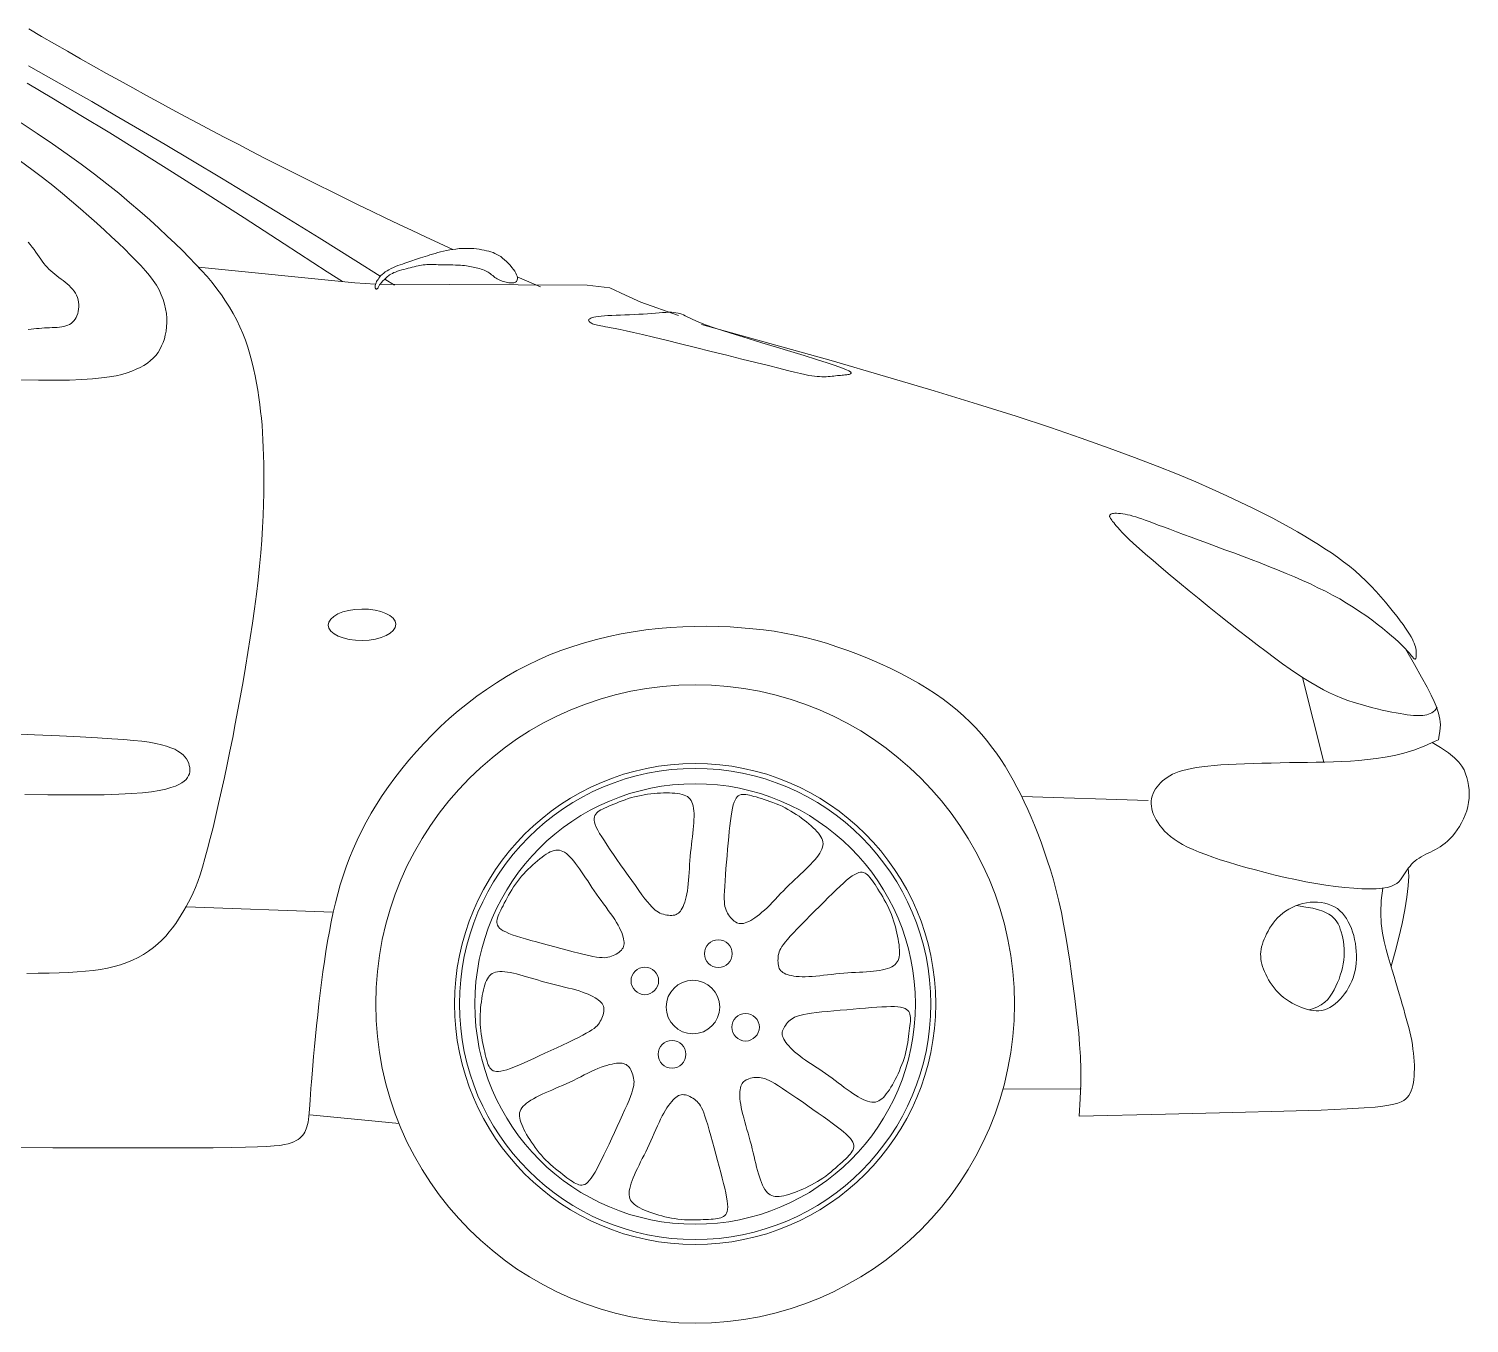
# Model space of a CAD drawing. Header units: metres. Extents: x -1838 to 2049, y 6 to 1786.
# Drawn here: x 735 to 2049, y 6 to 1187 of the extents above; entities that cross this region are included whole.
import ezdxf

# ---------------------------------------------------------------- set-up
doc = ezdxf.new("R2010")
doc.units = ezdxf.units.M
doc.layers.add('A-DETL-GENF', color=92, linetype='Continuous', lineweight=18)

# ---------------------------------------------------------------- blocks, each defined once
blk = doc.blocks.new('90 peugeot_aanzicht - 901_Car_Peugeot 206 Estate Side_dwg-5052157-00_0 Basismaterialen')
at = {"layer": 'A-DETL-GENF'}
for p, q in [((2695.2, 4343.6), (2837.8, 4329.3)), ((2837.8, 4329.3), (2856.7, 4328.1)), ((2874.1, 4327.1), (2865.1, 4332.7)), ((2986, 4334.9), (3007.2, 4325.6)), ((3722, 3892), (3702.3, 3969.3)), ((3561.6, 3857), (3446.3, 3860.4)), ((2818.1, 3754.9), (2683.9, 3760)), ((3500.5, 3593.8), (3429.1, 3593.4)), ((2796.7, 3570), (2878.3, 3562))]:
    blk.add_line(p, q, dxfattribs=at)
at = {"layer": 'A-DETL-GENF', "flags": 128}
for points in [[(2533.3, 4475.4), (2548, 4465.6), (2562.1, 4456.1), (2575.5, 4446.7), (2588.3, 4437.5), (2600.3, 4428.5), (2611.7, 4419.6), (2622.4, 4411.1), (2632.4, 4402.7), (2641.8, 4394.6), (2650.7, 4386.8), (2658.9, 4379.2), (2666.6, 4372), (2673.8, 4365.2), (2680.5, 4358.7), (2686.8, 4352.4), (2692.6, 4346.5), (2698, 4340.7), (2703.1, 4335), (2707.7, 4329.5), (2712.1, 4323.9), (2716.2, 4318.4), (2720, 4312.7), (2723.6, 4307), (2727, 4301.2), (2730.1, 4295.2), (2732.9, 4289.2), (2735.6, 4283.1), (2738, 4276.9), (2740.2, 4270.6), (2742.2, 4264.1), (2743.9, 4257.6), (2745.5, 4251.1), (2747, 4244.5), (2748.2, 4237.9), (2749.3, 4231.3), (2750.3, 4224.8), (2751.2, 4218.3), (2751.9, 4212), (2752.6, 4205.7), (2753.2, 4199.3), (2753.6, 4192.8), (2754, 4186), (2754.3, 4179), (2754.6, 4171.6), (2754.7, 4163.8), (2754.8, 4155.4), (2754.8, 4146.5), (2754.8, 4137.1), (2754.6, 4127.2), (2754.2, 4116.9), (2753.7, 4106), (2753, 4094.6), (2752.1, 4082.8), (2750.9, 4070.6), (2749.6, 4058), (2748, 4045.1), (2746.3, 4031.9), (2744.4, 4018.6), (2742.4, 4005.3), (2740.3, 3991.9), (2738.2, 3978.6), (2735.9, 3965.5), (2733.6, 3952.5), (2731.2, 3939.6), (2728.8, 3926.9), (2726.4, 3914.4), (2723.9, 3902), (2721.3, 3889.8), (2718.8, 3877.8), (2716.2, 3865.9), (2713.6, 3854.3), (2711, 3843.1), (2708.5, 3832.4), (2706, 3822.2), (2703.5, 3812.7), (2701.1, 3803.9), (2698.8, 3796), (2696.6, 3789.1), (2694.5, 3782.9), (2692.4, 3777.5), (2690.3, 3772.6), (2688.3, 3768.2), (2686.2, 3764.1), (2684, 3760.2), (2681.8, 3756.4), (2679.5, 3752.5), (2677, 3748.6), (2674.4, 3744.6), (2671.6, 3740.7), (2668.6, 3736.9), (2665.3, 3733.1), (2661.9, 3729.5), (2658.1, 3726), (2654.1, 3722.6), (2649.7, 3719.5), (2645.1, 3716.5), (2640.2, 3713.7), (2635.1, 3711.2), (2629.7, 3709), (2624.1, 3707), (2618.2, 3705.3), (2612.1, 3703.8), (2605.8, 3702.7), (2599.1, 3701.7), (2592, 3701), (2584.6, 3700.4), (2576.6, 3700), (2568, 3699.7), (2558.9, 3699.4), (2549.1, 3699.2), (2538.6, 3699)], [(2539, 4511.4), (2563, 4497.2), (2587.9, 4482.1), (2614.2, 4466.1), (2641.9, 4448.9), (2671.5, 4430.3), (2703.1, 4410.3), (2737, 4388.6), (2773.5, 4365), (2812.7, 4339.5), (2826.5, 4330.4)], [(2861.1, 4335.3), (2838.7, 4349.4), (2805.3, 4370.3), (2773.8, 4389.8), (2744.1, 4407.9), (2716.1, 4424.9), (2689.7, 4440.7), (2664.8, 4455.5), (2641.3, 4469.4), (2619, 4482.4), (2597.9, 4494.7), (2577.8, 4506.2), (2558.5, 4517.1), (2540.1, 4527.5)], [(2531.3, 4240.8), (2549.2, 4240.5), (2564.5, 4240.5), (2577.6, 4240.6), (2588.9, 4241.1), (2598.5, 4241.7), (2606.8, 4242.5), (2613.9, 4243.4), (2620, 4244.5), (2625.3, 4245.8), (2630.1, 4247.2), (2634.4, 4248.7), (2638.5, 4250.4), (2642.1, 4252.1), (2645.5, 4254), (2648.6, 4256.1), (2651.4, 4258.3), (2653.9, 4260.6), (2656.2, 4263.1), (2658.3, 4265.8), (2660.1, 4268.6), (2661.6, 4271.7), (2663, 4274.8), (2664.1, 4278.1), (2664.9, 4281.6), (2665.6, 4285.3), (2666, 4289.1), (2666.2, 4293), (2666.2, 4297.1), (2665.9, 4301.3), (2665.2, 4305.5), (2664.3, 4309.8), (2663, 4314.2), (2661.3, 4318.5), (2659.3, 4322.9), (2656.8, 4327.2), (2653.9, 4331.5), (2650.6, 4335.9), (2646.9, 4340.4), (2642.7, 4345), (2638.2, 4349.7), (2633.2, 4354.7), (2627.9, 4360), (2622.2, 4365.5), (2616, 4371.3), (2609.5, 4377.4), (2602.6, 4383.7), (2595.3, 4390.3), (2587.6, 4397), (2579.5, 4403.8), (2571.1, 4410.8), (2562.2, 4418), (2552.9, 4425.3), (2543.1, 4432.7), (2532.9, 4440.3)], [(2539.9, 4286.7), (2542.5, 4287), (2545, 4287.2), (2547.5, 4287.5), (2549.9, 4287.7), (2552.3, 4287.9), (2554.7, 4288.1), (2557.1, 4288.2), (2559.4, 4288.4), (2561.7, 4288.5), (2563.9, 4288.6), (2566.2, 4288.7), (2568.3, 4288.9), (2570.4, 4289.2), (2572.3, 4289.5), (2574.2, 4290), (2575.9, 4290.6), (2577.5, 4291.4), (2579, 4292.3), (2580.4, 4293.4), (2581.6, 4294.7), (2582.6, 4296.1), (2583.6, 4297.6), (2584.3, 4299.3), (2585, 4301.2), (2585.5, 4303.1), (2585.8, 4305.2), (2586, 4307.3), (2586, 4309.5), (2585.8, 4311.7), (2585.4, 4313.8), (2584.8, 4315.9), (2584, 4318), (2583, 4319.9), (2581.8, 4321.8), (2580.4, 4323.5), (2578.9, 4325.2), (2577.2, 4326.8), (2575.5, 4328.4), (2573.6, 4329.9), (2571.7, 4331.4), (2569.8, 4332.8), (2567.9, 4334.2), (2566, 4335.7), (2564.1, 4337.1), (2562.2, 4338.6), (2560.4, 4340.2), (2558.7, 4341.8), (2557.1, 4343.5), (2555.5, 4345.2), (2554.1, 4347.1), (2552.7, 4349), (2551.3, 4351), (2549.9, 4353.1), (2548.4, 4355.2), (2546.9, 4357.4), (2545.3, 4359.7), (2543.6, 4361.9), (2541.8, 4364.2), (2539.9, 4366.5)], [(2860.9, 4328), (3049.8, 4327.1), (3070.6, 4324.7), (3084.7, 4318.2), (3098.9, 4311.6), (3133, 4299.4)], [(3154.2, 4291.3), (3216.5, 4274), (3272.3, 4258.3), (3322.1, 4243.9), (3366.5, 4230.7), (3405.9, 4218.6), (3441.1, 4207.5), (3472.4, 4197.2), (3500.6, 4187.6), (3526.1, 4178.5), (3549, 4170), (3569.7, 4162.1), (3588.3, 4154.6), (3605, 4147.6), (3620, 4141.1), (3633.4, 4135), (3645.5, 4129.3), (3656.4, 4124), (3666.3, 4119.1), (3675.2, 4114.5), (3683.4, 4110.1), (3690.9, 4106), (3697.9, 4102), (3704.5, 4098.1), (3710.8, 4094.3), (3716.9, 4090.5), (3722.9, 4086.6), (3728.7, 4082.8), (3734.3, 4078.9), (3739.8, 4074.8), (3745.2, 4070.7), (3750.4, 4066.4), (3755.4, 4061.9), (3760.3, 4057.3), (3765.1, 4052.5), (3769.6, 4047.6), (3774, 4042.7), (3778.1, 4038), (3781.9, 4033.3), (3785.5, 4028.9), (3788.7, 4024.8), (3791.5, 4021), (3794.1, 4017.5), (3796.3, 4014.3), (3798.3, 4011.5), (3799.9, 4008.8), (3801.4, 4006.4), (3802.6, 4004.2), (3803.5, 4002.2), (3804.3, 4000.4), (3805, 3998.6), (3805.4, 3997.1), (3805.8, 3995.6), (3806, 3994.2), (3806.1, 3993), (3806.2, 3991.8), (3806.2, 3990.8), (3806.2, 3989.8), (3806.2, 3988.9), (3806.1, 3988.1), (3806, 3987.4), (3805.9, 3986.9), (3805.7, 3986.4), (3805.4, 3986.1), (3805.2, 3986), (3804.8, 3986), (3804.4, 3986.2), (3804, 3986.6), (3803.5, 3987), (3802.9, 3987.6), (3802.3, 3988.4), (3801.5, 3989.2), (3800.8, 3990.2), (3799.9, 3991.3), (3798.9, 3992.5), (3797.7, 3993.9), (3796.3, 3995.4), (3794.5, 3997.2), (3792.5, 3999.3), (3790, 4001.6), (3787, 4004.3), (3783.6, 4007.3), (3779.7, 4010.6), (3775.3, 4014.2), (3770.6, 4017.9), (3765.5, 4021.7), (3760.1, 4025.6), (3754.5, 4029.5), (3748.6, 4033.4), (3742.6, 4037.1), (3736.4, 4040.8), (3729.9, 4044.3), (3723.3, 4047.8), (3716.5, 4051.1), (3709.6, 4054.5), (3702.4, 4057.8), (3695, 4061), (3687.4, 4064.2), (3679.6, 4067.4), (3671.8, 4070.5), (3663.8, 4073.7), (3655.7, 4076.8), (3647.6, 4079.8), (3639.6, 4082.8), (3631.5, 4085.8), (3623.6, 4088.8), (3615.8, 4091.7), (3608.2, 4094.5), (3600.9, 4097.2), (3593.9, 4099.7), (3587.3, 4102.2), (3581.3, 4104.4), (3575.7, 4106.5), (3570.8, 4108.3), (3566.4, 4110), (3562.5, 4111.5), (3559, 4112.8), (3555.8, 4113.9), (3552.9, 4114.9), (3550.3, 4115.8), (3547.7, 4116.5), (3545.2, 4117.2), (3542.8, 4117.7), (3540.5, 4118.2), (3538.4, 4118.5), (3536.3, 4118.8), (3534.5, 4118.9), (3532.8, 4119), (3531.3, 4119), (3530, 4118.9), (3529, 4118.7), (3528.1, 4118.5), (3527.4, 4118.1), (3526.9, 4117.7), (3526.6, 4117.3), (3526.4, 4116.8), (3526.4, 4116.2), (3526.5, 4115.7), (3526.8, 4115), (3527.2, 4114.3), (3527.7, 4113.5), (3528.4, 4112.6), (3529.2, 4111.6), (3530.2, 4110.5), (3531.2, 4109.2), (3532.5, 4107.7), (3533.9, 4106), (3535.7, 4104), (3537.9, 4101.6), (3540.7, 4098.8), (3544.1, 4095.5), (3548.3, 4091.5), (3553.3, 4087), (3559.3, 4081.7), (3566.1, 4075.8), (3573.6, 4069.4), (3581.7, 4062.6), (3590.2, 4055.5), (3599.1, 4048.2), (3608.1, 4040.8), (3617.3, 4033.4), (3626.3, 4026.1), (3635.3, 4018.9), (3644.1, 4012), (3652.7, 4005.3), (3661, 3998.9), (3669.1, 3992.8), (3676.8, 3987), (3684.2, 3981.7), (3691.1, 3976.8), (3697.7, 3972.3), (3703.9, 3968.2), (3710, 3964.5), (3715.8, 3961.1), (3721.5, 3958), (3727.1, 3955.2), (3732.6, 3952.7), (3738.2, 3950.4), (3743.8, 3948.3), (3749.4, 3946.4), (3754.9, 3944.7), (3760.2, 3943.2), (3765.4, 3941.8), (3770.4, 3940.6), (3775.2, 3939.4), (3779.6, 3938.5), (3783.8, 3937.6), (3787.8, 3936.8), (3791.4, 3936.2), (3794.8, 3935.6), (3798, 3935.2), (3800.9, 3934.8), (3803.6, 3934.6), (3806, 3934.4), (3808.3, 3934.4), (3810.3, 3934.5), (3812.2, 3934.6), (3814, 3934.9), (3815.7, 3935.2), (3817.2, 3935.7), (3818.8, 3936.2), (3820.3, 3936.8), (3821.7, 3937.7), (3823, 3938.9), (3824.3, 3940.5), (3825.1, 3942)], [(3498.8, 3568.9), (3499.7, 3584.6), (3500.1, 3598.7), (3500.1, 3611.4), (3499.8, 3623.2), (3499.1, 3634.1), (3498.3, 3644.7), (3497.2, 3655), (3496, 3665.5), (3494.7, 3676.3), (3493.3, 3687.5), (3491.8, 3698.8), (3490.2, 3710.2), (3488.4, 3721.6), (3486.6, 3732.9), (3484.5, 3743.9), (3482.4, 3754.7), (3480.1, 3765), (3477.6, 3774.9), (3475.1, 3784.4), (3472.4, 3793.5), (3469.6, 3802.3), (3466.8, 3810.7), (3463.9, 3818.9), (3460.9, 3826.7), (3457.9, 3834.3), (3454.8, 3841.7), (3451.7, 3848.8), (3448.6, 3855.8), (3445.3, 3862.5), (3441.9, 3869.1), (3438.5, 3875.5), (3434.9, 3881.9), (3431.1, 3888.1), (3427.2, 3894.2), (3423.1, 3900.2), (3418.8, 3906), (3414.3, 3911.8), (3409.5, 3917.5), (3404.5, 3923.1), (3399.2, 3928.5), (3393.5, 3933.9), (3387.6, 3939.1), (3381.3, 3944.3), (3374.6, 3949.3), (3367.5, 3954.3), (3360.1, 3959.2), (3352.2, 3963.9), (3343.9, 3968.6), (3335.2, 3973.2), (3326.1, 3977.7), (3316.7, 3982), (3307.1, 3986.2), (3297.4, 3990.1), (3287.6, 3993.8), (3277.7, 3997.2), (3268, 4000.4), (3258.4, 4003.1), (3248.9, 4005.6), (3239.4, 4007.8), (3229.9, 4009.7), (3220.3, 4011.3), (3210.7, 4012.6), (3200.8, 4013.7), (3190.7, 4014.6), (3180.4, 4015.3), (3169.8, 4015.7), (3159, 4015.9), (3148.1, 4015.8), (3137, 4015.5), (3125.8, 4014.8), (3114.5, 4013.9), (3103.2, 4012.6), (3091.9, 4010.9), (3080.7, 4008.9), (3069.5, 4006.6), (3058.4, 4003.9), (3047.4, 4000.9), (3036.6, 3997.5), (3025.9, 3993.8), (3015.5, 3989.7), (3005.3, 3985.3), (2995.4, 3980.5), (2985.7, 3975.4), (2976.2, 3970), (2967, 3964.3), (2957.9, 3958.3), (2949.1, 3952), (2940.6, 3945.5), (2932.2, 3938.7), (2924, 3931.6), (2916.1, 3924.4), (2908.5, 3916.9), (2901.1, 3909.3), (2894, 3901.5), (2887.1, 3893.7), (2880.6, 3885.7), (2874.4, 3877.7), (2868.5, 3869.6), (2862.9, 3861.5), (2857.7, 3853.3), (2852.7, 3845.2), (2848.1, 3837), (2843.8, 3828.8), (2839.9, 3820.7), (2836.2, 3812.6), (2832.9, 3804.5), (2829.9, 3796.4), (2827.1, 3788.2), (2824.6, 3780), (2822.2, 3771.8), (2820.1, 3763.4), (2818.1, 3754.9), (2816.3, 3746.2), (2814.6, 3737.3), (2813, 3728.4), (2811.5, 3719.2), (2810.1, 3709.9), (2808.8, 3700.5), (2807.5, 3690.8), (2806.3, 3681.1), (2805.1, 3671.2), (2804, 3661.2), (2802.9, 3651.3), (2801.9, 3641.7), (2801, 3632.3), (2800.2, 3623.4), (2799.4, 3615), (2798.8, 3607.3), (2798.2, 3600.3), (2797.8, 3594.1), (2797.5, 3588.5), (2797.1, 3583.6), (2796.9, 3579.2), (2796.6, 3575.3), (2796.3, 3571.8), (2796, 3568.7), (2795.7, 3565.9), (2795.3, 3563.4), (2794.8, 3561.2), (2794.2, 3559.2), (2793.6, 3557.4), (2792.9, 3555.7), (2792.1, 3554.2), (2791.2, 3552.7), (2790.2, 3551.3), (2789, 3550), (2787.7, 3548.8), (2786.1, 3547.6), (2784.3, 3546.5), (2782.2, 3545.5), (2779.7, 3544.5), (2776.9, 3543.7), (2773.6, 3542.9), (2769.5, 3542.2), (2764.3, 3541.7), (2757.6, 3541.2), (2749, 3540.7), (2738.2, 3540.4), (2724.9, 3540.1), (2708.7, 3540), (2689.2, 3539.8), (2665.5, 3539.8), (2637.1, 3539.8), (2603, 3539.9), (2562.4, 3539.9), (2514.7, 3540.1)], [(3796.3, 3995.4), (3804.5, 3981.1), (3811, 3969.5), (3816, 3960.2), (3819.7, 3952.9), (3822.4, 3947.3), (3824.3, 3942.9), (3825.6, 3939.4), (3826.5, 3936.5), (3827.2, 3933.8), (3827.7, 3931.2), (3828.1, 3928.7), (3828.2, 3926), (3828.1, 3923.1), (3827.8, 3920), (3827.2, 3916.4), (3826.4, 3912.4)], [(2536.8, 3862.5), (2557.9, 3862.2), (2577, 3862), (2594.1, 3862), (2609.3, 3862.2), (2622.7, 3862.6), (2634.2, 3863.2), (2644.1, 3864), (2652.4, 3864.9), (2659.4, 3866.1), (2665.3, 3867.3), (2670.1, 3868.7), (2674.1, 3870.1), (2677.3, 3871.6), (2680, 3873.1), (2682.2, 3874.6), (2683.9, 3876.2), (2685.3, 3877.9), (2686.2, 3879.6), (2686.9, 3881.3), (2687.2, 3883.1), (2687.3, 3884.9), (2687.2, 3886.9), (2686.8, 3888.8), (2686.3, 3890.8), (2685.4, 3892.8), (2684.3, 3894.8), (2682.8, 3896.7), (2681.1, 3898.6), (2678.9, 3900.4), (2676.4, 3902), (2673.5, 3903.6), (2670.1, 3905.1), (2666.1, 3906.5), (2661.5, 3907.8), (2656.3, 3908.9), (2650.3, 3910), (2643.6, 3910.9), (2635.9, 3911.8), (2627, 3912.6), (2616.2, 3913.3), (2603.1, 3914.1), (2587.3, 3914.9), (2568.3, 3915.8), (2545.6, 3916.8), (2518.7, 3918.1)], [(3826.4, 3912.4), (3823.5, 3911), (3813.5, 3906.5), (3803.9, 3902.9), (3794.9, 3900.1), (3786.2, 3897.9), (3777.8, 3896.3), (3769.7, 3895.1), (3761.7, 3894.2), (3753.9, 3893.5), (3746.1, 3892.9), (3738.4, 3892.5), (3730.6, 3892.2), (3722.8, 3892), (3714.9, 3891.8), (3706.9, 3891.7), (3698.8, 3891.6), (3690.5, 3891.5), (3682.1, 3891.3), (3673.7, 3891.1), (3665.4, 3890.9), (3657.3, 3890.7), (3649.4, 3890.4), (3641.8, 3890.1), (3634.6, 3889.7), (3627.9, 3889.3), (3621.7, 3888.8), (3616, 3888.2), (3610.6, 3887.6), (3605.7, 3886.9), (3601.2, 3886.2), (3597.1, 3885.3), (3593.3, 3884.3), (3589.9, 3883.3), (3586.7, 3882.1), (3583.9, 3880.8), (3581.3, 3879.5), (3578.9, 3878), (3576.8, 3876.5), (3574.8, 3874.8), (3573, 3873.1), (3571.3, 3871.2), (3569.7, 3869.3), (3568.4, 3867.4), (3567.1, 3865.3), (3566.1, 3863.2), (3565.3, 3861), (3564.7, 3858.7), (3564.4, 3856.4), (3564.3, 3854), (3564.5, 3851.6), (3565, 3849.2), (3565.7, 3846.7), (3566.6, 3844.2), (3567.7, 3841.7), (3569, 3839.2), (3570.6, 3836.6), (3572.3, 3834.1), (3574.3, 3831.6), (3576.5, 3829), (3579.1, 3826.5), (3582, 3824.1), (3585.2, 3821.6), (3588.9, 3819.2), (3593, 3816.8), (3597.6, 3814.4), (3602.6, 3812.1), (3608.1, 3809.8), (3614.1, 3807.5), (3620.5, 3805.2), (3627.4, 3802.9), (3634.8, 3800.6), (3642.6, 3798.2), (3650.8, 3795.8), (3659.4, 3793.5), (3668.3, 3791.1), (3677.4, 3788.9), (3686.6, 3786.7), (3696, 3784.7), (3705.3, 3782.8), (3714.6, 3781.1), (3723.7, 3779.7), (3732.5, 3778.5), (3741, 3777.5), (3749.1, 3776.8), (3756.6, 3776.4), (3763.5, 3776.2), (3769.7, 3776.4), (3775, 3776.8), (3779.5, 3777.5), (3783.1, 3778.5), (3786, 3779.8), (3788.4, 3781.2), (3790.3, 3782.8), (3791.8, 3784.5), (3793.1, 3786.3), (3794.3, 3788.1), (3795.5, 3790), (3796.7, 3791.8), (3797.9, 3793.6), (3799.2, 3795.4), (3800.5, 3797.1), (3801.9, 3798.8), (3803.4, 3800.3), (3805.1, 3801.8), (3806.8, 3803.2), (3808.7, 3804.4), (3810.7, 3805.6), (3812.7, 3806.7), (3814.8, 3807.8), (3817, 3808.8), (3819.2, 3809.9), (3821.4, 3811), (3823.6, 3812.2), (3825.8, 3813.4), (3828.1, 3814.7), (3830.3, 3816.3), (3832.5, 3817.9), (3834.7, 3819.8), (3836.9, 3822), (3839.1, 3824.4), (3841.3, 3827.1), (3843.5, 3830), (3845.6, 3833.2), (3847.5, 3836.6), (3849.3, 3840.2), (3850.9, 3843.8), (3852.2, 3847.6), (3853.2, 3851.4), (3853.9, 3855.2), (3854.3, 3859.1), (3854.5, 3862.9), (3854.3, 3866.7), (3853.8, 3870.5), (3853.2, 3874.2), (3852.3, 3877.8), (3851.1, 3881.3), (3849.8, 3884.8), (3847.9, 3888.3), (3845.1, 3892), (3841.2, 3895.9), (3835.7, 3900.3), (3828.4, 3905.2), (3820.7, 3909.7)], [(3783.2, 3705.8), (3786.9, 3718.8), (3790.3, 3731.9), (3793.2, 3744.8), (3795.7, 3757.2), (3797.6, 3768.7), (3798.8, 3779), (3799.3, 3787.9), (3798.9, 3795.1)], [(3498.8, 3568.9), (3577.4, 3570.6), (3638.8, 3572.1), (3685.3, 3573.4), (3719.3, 3574.4), (3743, 3575.4), (3758.7, 3576.3), (3768.8, 3577.1), (3775.6, 3578), (3781.1, 3578.8), (3785.6, 3579.8), (3789.3, 3580.8), (3792.3, 3581.9), (3794.7, 3583.2), (3796.6, 3584.5), (3798.2, 3586.1), (3799.5, 3587.8), (3800.6, 3589.8), (3801.5, 3591.9), (3802.3, 3594.3), (3803, 3596.8), (3803.6, 3599.5), (3804, 3602.4), (3804.3, 3605.4), (3804.4, 3608.6), (3804.5, 3612), (3804.5, 3615.4), (3804.3, 3619), (3804.1, 3622.6), (3803.7, 3626.4), (3803.2, 3630.1), (3802.7, 3634), (3802, 3637.9), (3801.2, 3641.8), (3800.3, 3645.7), (3799.3, 3649.7), (3798.3, 3653.7), (3797.1, 3657.9), (3795.9, 3662.1), (3794.7, 3666.5), (3793.4, 3671), (3792, 3675.7), (3790.6, 3680.5), (3789.1, 3685.6), (3787.6, 3690.8), (3785.9, 3696.3), (3784.3, 3702.1), (3782.5, 3708.1), (3780.6, 3714.3), (3778.7, 3721), (3776.9, 3728.1), (3775.4, 3735.9), (3774.3, 3744.6), (3773.9, 3754.5), (3774.3, 3765.6), (3775.6, 3776.9)], [(3708.1, 3665.9), (3710.6, 3666.6), (3715.4, 3668.4), (3719.4, 3670.4), (3722.7, 3672.8), (3725.4, 3675.4), (3727.7, 3678.2), (3729.6, 3681.2), (3731.4, 3684.2), (3732.9, 3687.4), (3734.4, 3690.7), (3735.7, 3694), (3736.9, 3697.4), (3738, 3700.8), (3738.8, 3704.2), (3739.5, 3707.7), (3740, 3711.2), (3740.3, 3714.7), (3740.4, 3718.1), (3740.3, 3721.5), (3740.1, 3724.8), (3739.7, 3728.1), (3739.2, 3731.2), (3738.5, 3734.1), (3737.8, 3736.9), (3736.9, 3739.5), (3736, 3741.9), (3734.9, 3744.2), (3733.7, 3746.2), (3732.2, 3748.2), (3730.6, 3749.9), (3728.7, 3751.6), (3726.5, 3753.1), (3724.1, 3754.5), (3721, 3755.9), (3717, 3757.2), (3711.9, 3758.5), (3705.3, 3759.7), (3696.9, 3761), (3696.8, 3761)]]:
    blk.add_lwpolyline(points, dxfattribs=at)
for points in [[(2972.7, 4351.9), (2971, 4353.2), (2969.2, 4354.3), (2967.5, 4355.3), (2965.7, 4356.1), (2963.9, 4356.9), (2962, 4357.5), (2960, 4358.1), (2958, 4358.6), (2955.9, 4359.1), (2953.7, 4359.5), (2951.3, 4359.9), (2948.9, 4360.3), (2946.4, 4360.6), (2943.9, 4360.7), (2941.2, 4360.8), (2938.5, 4360.8), (2935.7, 4360.7), (2932.9, 4360.5), (2930, 4360.1), (2927.2, 4359.7), (2924.4, 4359.3), (2921.5, 4358.7), (2918.8, 4358.1), (2916.1, 4357.5), (2913.5, 4356.9), (2911, 4356.2), (2908.6, 4355.5), (2906.3, 4354.8), (2904, 4354.1), (2901.9, 4353.4), (2899.8, 4352.8), (2897.9, 4352.1), (2896, 4351.5), (2894.2, 4350.9), (2892.4, 4350.3), (2890.7, 4349.7), (2888.9, 4349.1), (2887.1, 4348.5), (2885.3, 4347.9), (2883.4, 4347.2), (2881.4, 4346.5), (2879.3, 4345.7), (2877.2, 4345), (2875.1, 4344.1), (2873, 4343.2), (2870.9, 4342.3), (2869, 4341.3), (2867.2, 4340.3), (2865.6, 4339.3), (2864.2, 4338.1), (2862.9, 4337), (2861.7, 4335.9), (2860.7, 4334.7), (2859.8, 4333.6), (2859, 4332.5), (2858.3, 4331.4), (2857.7, 4330.4), (2857.3, 4329.4), (2856.9, 4328.5), (2856.6, 4327.7), (2856.4, 4326.9), (2856.3, 4326.3), (2856.3, 4325.6), (2856.3, 4325.1), (2856.4, 4324.6), (2856.6, 4324.3), (2856.8, 4324), (2857.1, 4323.8), (2857.3, 4323.6), (2857.6, 4323.6), (2857.9, 4323.7), (2858.2, 4323.8), (2858.5, 4324.1), (2858.7, 4324.4), (2859, 4324.8), (2859.2, 4325.2), (2859.5, 4325.7), (2859.8, 4326.3), (2860.2, 4326.9), (2860.5, 4327.5), (2861, 4328.1), (2861.5, 4328.7), (2862, 4329.4), (2862.5, 4330), (2863.2, 4330.7), (2863.8, 4331.4), (2864.5, 4332.1), (2865.2, 4332.8), (2866, 4333.5), (2866.8, 4334.3), (2867.6, 4335), (2868.6, 4335.7), (2869.6, 4336.5), (2870.8, 4337.2), (2872.1, 4337.9), (2873.5, 4338.6), (2875.1, 4339.2), (2876.9, 4339.9), (2878.7, 4340.5), (2880.6, 4341.1), (2882.6, 4341.6), (2884.6, 4342.2), (2886.5, 4342.7), (2888.4, 4343.1), (2890.3, 4343.6), (2892.1, 4344), (2893.8, 4344.4), (2895.5, 4344.8), (2897.1, 4345.1), (2898.7, 4345.4), (2900.3, 4345.6), (2901.9, 4345.7), (2903.5, 4345.9), (2905, 4345.9), (2906.7, 4345.9), (2908.4, 4345.9), (2910.1, 4345.9), (2911.9, 4345.9), (2913.9, 4345.8), (2915.9, 4345.8), (2918.1, 4345.7), (2920.4, 4345.7), (2922.7, 4345.7), (2925.1, 4345.7), (2927.4, 4345.6), (2929.7, 4345.5), (2932, 4345.5), (2934.1, 4345.3), (2936, 4345.2), (2937.9, 4345), (2939.6, 4344.8), (2941.2, 4344.5), (2942.8, 4344.2), (2944.3, 4343.9), (2945.7, 4343.6), (2947.2, 4343.3), (2948.6, 4343), (2950.1, 4342.6), (2951.5, 4342.3), (2953, 4341.9), (2954.3, 4341.4), (2955.7, 4341), (2957, 4340.4), (2958.2, 4339.8), (2959.4, 4339.1), (2960.5, 4338.3), (2961.6, 4337.6), (2962.6, 4336.7), (2963.6, 4335.9), (2964.6, 4335.1), (2965.6, 4334.3), (2966.7, 4333.6), (2967.7, 4332.9), (2968.8, 4332.3), (2970, 4331.7), (2971.1, 4331.3), (2972.3, 4330.8), (2973.5, 4330.4), (2974.7, 4330.1), (2975.9, 4329.8), (2977.1, 4329.5), (2978.3, 4329.3), (2979.5, 4329.2), (2980.7, 4329.2), (2981.8, 4329.2), (2982.8, 4329.4), (2983.7, 4329.6), (2984.5, 4330), (2985.2, 4330.6), (2985.7, 4331.2), (2986, 4332), (2986.2, 4333), (2986.2, 4334.1), (2985.9, 4335.3), (2985.4, 4336.7), (2984.7, 4338.2), (2983.7, 4339.9), (2982.6, 4341.6), (2981.2, 4343.4), (2979.6, 4345.3), (2978, 4347.1), (2976.3, 4348.8), (2974.5, 4350.4)], [(3174.3, 4285.4), (3165.6, 4288.3), (3158.7, 4290.8), (3153.2, 4292.8), (3148.9, 4294.6), (3145.6, 4296.1), (3143.1, 4297.3), (3141.1, 4298.3), (3139.3, 4299.2), (3137.7, 4300), (3136.1, 4300.6), (3134.4, 4301.2), (3132.7, 4301.6), (3130.8, 4302), (3128.8, 4302.2), (3126.6, 4302.4), (3124.2, 4302.4), (3121.6, 4302.3), (3118.6, 4302.2), (3115.5, 4302), (3112.1, 4301.7), (3108.5, 4301.4), (3104.8, 4301.1), (3100.9, 4300.8), (3096.9, 4300.6), (3092.7, 4300.4), (3088.5, 4300.2), (3084.3, 4300), (3080.2, 4299.9), (3076.2, 4299.8), (3072.3, 4299.6), (3068.7, 4299.5), (3065.5, 4299.3), (3062.5, 4299), (3060, 4298.7), (3057.7, 4298.4), (3055.8, 4298), (3054.3, 4297.6), (3053, 4297.1), (3052.1, 4296.6), (3051.5, 4296.1), (3051.2, 4295.6), (3051.1, 4295.1), (3051.3, 4294.5), (3051.7, 4294), (3052.3, 4293.4), (3053, 4292.9), (3053.8, 4292.4), (3054.7, 4292), (3055.7, 4291.6), (3056.7, 4291.3), (3057.9, 4291), (3059.2, 4290.7), (3060.7, 4290.4), (3062.3, 4290), (3064.2, 4289.7), (3066.4, 4289.3), (3068.8, 4288.9), (3071.8, 4288.3), (3075.4, 4287.6), (3079.8, 4286.7), (3085.4, 4285.5), (3092.2, 4284), (3100.4, 4282.1), (3110.3, 4279.8), (3121.9, 4277), (3134.8, 4273.8), (3148.7, 4270.4), (3163, 4266.8), (3177.2, 4263.3), (3191, 4259.8), (3203.8, 4256.6), (3215.2, 4253.8), (3224.7, 4251.4), (3232.6, 4249.4), (3239.1, 4247.8), (3244.3, 4246.6), (3248.5, 4245.6), (3251.9, 4244.9), (3254.8, 4244.4), (3257.3, 4244.1), (3259.6, 4243.8), (3261.8, 4243.7), (3263.9, 4243.6), (3265.9, 4243.6), (3267.8, 4243.6), (3269.7, 4243.7), (3271.4, 4243.9), (3273.2, 4244), (3274.9, 4244.2), (3276.5, 4244.4), (3278.1, 4244.6), (3279.6, 4244.7), (3281, 4244.9), (3282.4, 4245.1), (3283.6, 4245.2), (3284.8, 4245.3), (3285.8, 4245.4), (3286.7, 4245.5), (3287.6, 4245.6), (3288.3, 4245.7), (3288.9, 4245.8), (3289.5, 4246), (3289.9, 4246.2), (3290.3, 4246.5), (3290.6, 4246.9), (3290.6, 4247.3), (3289.9, 4248), (3288.4, 4249), (3285.8, 4250.2), (3281.8, 4251.9), (3276.2, 4253.9), (3268.7, 4256.4), (3259.1, 4259.5), (3247.9, 4263), (3235.5, 4266.7), (3222.5, 4270.6), (3209.3, 4274.6), (3196.6, 4278.5), (3184.7, 4282.1)], [(3076.9, 3803.1), (3080.3, 3798.3), (3083.6, 3793.5), (3087.1, 3788.6), (3090.5, 3783.8), (3093.8, 3779.2), (3096.9, 3774.8), (3099.8, 3770.8), (3102.5, 3767.3), (3104.9, 3764.4), (3106.9, 3761.9), (3108.8, 3759.8), (3110.4, 3758.2), (3111.9, 3756.9), (3113.4, 3755.8), (3114.8, 3754.9), (3116.2, 3754.2), (3117.7, 3753.6), (3119.3, 3753.1), (3120.9, 3752.7), (3122.5, 3752.4), (3124, 3752.2), (3125.5, 3752.1), (3127, 3752.1), (3128.4, 3752.2), (3129.7, 3752.4), (3130.9, 3752.8), (3132, 3753.4), (3133, 3754.1), (3134, 3754.9), (3134.9, 3756), (3135.7, 3757.2), (3136.5, 3758.6), (3137.3, 3760.3), (3138.1, 3762.1), (3138.8, 3764.2), (3139.5, 3766.5), (3140.1, 3768.9), (3140.7, 3771.6), (3141.2, 3774.4), (3141.7, 3777.5), (3142, 3780.7), (3142.3, 3784.1), (3142.6, 3787.5), (3142.8, 3791.1), (3143.1, 3794.8), (3143.3, 3798.5), (3143.6, 3802.2), (3143.9, 3805.9), (3144.2, 3809.6), (3144.6, 3813.2), (3145, 3816.7), (3145.4, 3820.2), (3145.8, 3823.7), (3146.2, 3827), (3146.6, 3830.3), (3146.9, 3833.4), (3147.1, 3836.5), (3147.2, 3839.4), (3147.3, 3842.2), (3147.3, 3844.9), (3147.1, 3847.4), (3146.9, 3849.7), (3146.5, 3851.9), (3146, 3853.8), (3145.4, 3855.5), (3144.6, 3857), (3143.6, 3858.3), (3142.5, 3859.4), (3141.2, 3860.4), (3139.8, 3861.2), (3138.2, 3861.9), (3136.4, 3862.4), (3134.4, 3862.9), (3132.2, 3863.2), (3129.9, 3863.5), (3127.4, 3863.7), (3124.8, 3863.8), (3122.2, 3863.8), (3119.4, 3863.8), (3116.6, 3863.7), (3113.7, 3863.5), (3110.8, 3863.3), (3107.9, 3863), (3104.9, 3862.6), (3101.9, 3862.2), (3099, 3861.6), (3096, 3861), (3093.1, 3860.3), (3090.2, 3859.5), (3087.3, 3858.6), (3084.5, 3857.6), (3081.8, 3856.6), (3079.1, 3855.6), (3076.6, 3854.6), (3074.1, 3853.6), (3071.8, 3852.6), (3069.6, 3851.7), (3067.6, 3850.8), (3065.7, 3849.9), (3063.9, 3849.1), (3062.3, 3848.3), (3060.9, 3847.4), (3059.6, 3846.5), (3058.5, 3845.5), (3057.6, 3844.5), (3056.9, 3843.3), (3056.4, 3842.1), (3056.1, 3840.6), (3056.2, 3839), (3056.5, 3837.1), (3057.1, 3835), (3058.1, 3832.6), (3059.5, 3829.9), (3061.2, 3826.9), (3063.2, 3823.6), (3065.5, 3820), (3068, 3816.1), (3070.8, 3812), (3073.8, 3807.7)], [(3178.5, 3818.1), (3177.9, 3812.4), (3177.4, 3806.5), (3176.9, 3800.5), (3176.4, 3794.7), (3176, 3789), (3175.6, 3783.6), (3175.3, 3778.7), (3175, 3774.3), (3174.9, 3770.5), (3174.9, 3767.3), (3175, 3764.5), (3175.2, 3762.2), (3175.5, 3760.2), (3176, 3758.5), (3176.5, 3756.9), (3177.1, 3755.4), (3177.9, 3754), (3178.8, 3752.6), (3179.7, 3751.3), (3180.7, 3750), (3181.8, 3748.8), (3182.9, 3747.8), (3184, 3746.9), (3185.1, 3746.1), (3186.3, 3745.4), (3187.4, 3745), (3188.6, 3744.7), (3189.9, 3744.5), (3191.1, 3744.6), (3192.5, 3744.8), (3194, 3745.2), (3195.5, 3745.8), (3197.2, 3746.5), (3199, 3747.4), (3200.8, 3748.5), (3202.8, 3749.8), (3204.9, 3751.3), (3207, 3753), (3209.3, 3754.9), (3211.6, 3756.9), (3213.9, 3759.1), (3216.3, 3761.5), (3218.8, 3764), (3221.2, 3766.6), (3223.8, 3769.3), (3226.3, 3771.9), (3228.9, 3774.6), (3231.5, 3777.3), (3234.1, 3779.9), (3236.7, 3782.4), (3239.3, 3784.8), (3241.9, 3787.2), (3244.4, 3789.6), (3246.9, 3791.9), (3249.2, 3794.2), (3251.5, 3796.4), (3253.6, 3798.6), (3255.6, 3800.8), (3257.5, 3802.9), (3259.2, 3804.9), (3260.7, 3806.9), (3262, 3808.9), (3263.1, 3810.8), (3264, 3812.6), (3264.6, 3814.3), (3264.9, 3815.9), (3265, 3817.5), (3264.9, 3819.1), (3264.5, 3820.7), (3263.9, 3822.2), (3263.1, 3823.8), (3262.1, 3825.4), (3260.9, 3827), (3259.4, 3828.7), (3257.8, 3830.4), (3256.1, 3832.1), (3254.1, 3833.8), (3252.1, 3835.6), (3250, 3837.3), (3247.7, 3839), (3245.4, 3840.8), (3243.1, 3842.5), (3240.6, 3844.1), (3238.1, 3845.7), (3235.6, 3847.3), (3233, 3848.8), (3230.3, 3850.2), (3227.6, 3851.6), (3224.8, 3852.8), (3222.1, 3854), (3219.3, 3855), (3216.6, 3856), (3213.9, 3856.9), (3211.3, 3857.8), (3208.7, 3858.6), (3206.3, 3859.4), (3204.1, 3860.1), (3201.9, 3860.7), (3199.9, 3861.3), (3198, 3861.7), (3196.3, 3862.1), (3194.6, 3862.4), (3193.1, 3862.5), (3191.6, 3862.5), (3190.2, 3862.3), (3188.9, 3861.8), (3187.7, 3861.2), (3186.6, 3860.2), (3185.6, 3859), (3184.7, 3857.3), (3183.8, 3855.3), (3183, 3852.8), (3182.3, 3849.9), (3181.7, 3846.5), (3181.1, 3842.6), (3180.5, 3838.4), (3180, 3833.8), (3179.5, 3828.9), (3179, 3823.7)], [(3008.8, 3726.3), (3014.4, 3724.8), (3020.2, 3723.3), (3025.9, 3721.7), (3031.6, 3720.2), (3037.1, 3718.8), (3042.3, 3717.5), (3047.1, 3716.4), (3051.4, 3715.4), (3055.1, 3714.6), (3058.3, 3714), (3061, 3713.7), (3063.4, 3713.5), (3065.4, 3713.4), (3067.2, 3713.5), (3068.8, 3713.8), (3070.4, 3714.2), (3071.9, 3714.7), (3073.4, 3715.3), (3074.9, 3716), (3076.3, 3716.7), (3077.7, 3717.6), (3078.9, 3718.5), (3080, 3719.4), (3081, 3720.4), (3081.8, 3721.4), (3082.5, 3722.5), (3083, 3723.6), (3083.3, 3724.8), (3083.5, 3726.1), (3083.5, 3727.5), (3083.4, 3728.9), (3083.1, 3730.6), (3082.6, 3732.3), (3082, 3734.3), (3081.3, 3736.3), (3080.3, 3738.5), (3079.2, 3740.8), (3078, 3743.2), (3076.5, 3745.7), (3074.9, 3748.3), (3073.1, 3751), (3071.2, 3753.8), (3069.1, 3756.6), (3067, 3759.5), (3064.8, 3762.5), (3062.6, 3765.5), (3060.5, 3768.5), (3058.3, 3771.5), (3056.2, 3774.5), (3054.2, 3777.5), (3052.2, 3780.5), (3050.3, 3783.5), (3048.4, 3786.4), (3046.5, 3789.2), (3044.7, 3791.9), (3042.9, 3794.5), (3041.1, 3797), (3039.3, 3799.4), (3037.6, 3801.6), (3035.9, 3803.6), (3034.1, 3805.4), (3032.5, 3807), (3030.8, 3808.4), (3029.2, 3809.6), (3027.6, 3810.5), (3026, 3811.1), (3024.5, 3811.5), (3022.9, 3811.6), (3021.3, 3811.6), (3019.7, 3811.3), (3018, 3810.7), (3016.2, 3810), (3014.4, 3809.1), (3012.5, 3807.9), (3010.6, 3806.6), (3008.6, 3805.2), (3006.5, 3803.6), (3004.5, 3801.9), (3002.4, 3800.1), (3000.3, 3798.2), (2998.2, 3796.2), (2996.1, 3794.2), (2994, 3792.1), (2992, 3789.9), (2990, 3787.7), (2988.1, 3785.3), (2986.2, 3783), (2984.4, 3780.5), (2982.7, 3778), (2981.1, 3775.5), (2979.6, 3773), (2978.1, 3770.5), (2976.8, 3768), (2975.5, 3765.5), (2974.2, 3763.2), (2973.1, 3760.9), (2972, 3758.8), (2971, 3756.8), (2970.1, 3755), (2969.3, 3753.2), (2968.6, 3751.5), (2968.1, 3749.9), (2967.7, 3748.4), (2967.5, 3747), (2967.4, 3745.6), (2967.6, 3744.3), (2968.1, 3743), (2968.8, 3741.7), (2969.9, 3740.5), (2971.3, 3739.3), (2973.2, 3738.1), (2975.5, 3736.9), (2978.2, 3735.6), (2981.5, 3734.4), (2985.2, 3733.2), (2989.2, 3731.9), (2993.6, 3730.6), (2998.4, 3729.2), (3003.5, 3727.8)], [(3265.9, 3764.4), (3261.8, 3760.3), (3257.6, 3756.1), (3253.3, 3751.9), (3249.2, 3747.7), (3245.2, 3743.7), (3241.5, 3739.8), (3238.1, 3736.2), (3235.1, 3733), (3232.6, 3730.2), (3230.5, 3727.7), (3228.8, 3725.6), (3227.4, 3723.6), (3226.4, 3721.9), (3225.6, 3720.3), (3225, 3718.8), (3224.6, 3717.2), (3224.2, 3715.6), (3224, 3714), (3223.9, 3712.4), (3223.8, 3710.8), (3223.9, 3709.2), (3224, 3707.7), (3224.3, 3706.2), (3224.7, 3704.9), (3225.1, 3703.7), (3225.7, 3702.6), (3226.4, 3701.6), (3227.3, 3700.7), (3228.3, 3699.9), (3229.5, 3699.2), (3230.9, 3698.5), (3232.4, 3698), (3234.2, 3697.5), (3236.1, 3697.1), (3238.3, 3696.7), (3240.6, 3696.4), (3243.2, 3696.2), (3245.9, 3696.1), (3248.8, 3696.1), (3251.9, 3696.2), (3255.1, 3696.4), (3258.5, 3696.7), (3262, 3697), (3265.5, 3697.4), (3269.2, 3697.8), (3272.9, 3698.2), (3276.6, 3698.6), (3280.3, 3699), (3283.9, 3699.3), (3287.5, 3699.5), (3291.1, 3699.8), (3294.6, 3699.9), (3298.1, 3700.1), (3301.4, 3700.3), (3304.7, 3700.6), (3307.9, 3700.8), (3310.9, 3701.1), (3313.8, 3701.5), (3316.6, 3701.9), (3319.3, 3702.4), (3321.7, 3703), (3323.9, 3703.6), (3326, 3704.3), (3327.8, 3705.2), (3329.4, 3706.1), (3330.7, 3707.1), (3331.8, 3708.3), (3332.7, 3709.6), (3333.5, 3711), (3334, 3712.6), (3334.4, 3714.3), (3334.6, 3716.2), (3334.7, 3718.2), (3334.7, 3720.4), (3334.5, 3722.8), (3334.3, 3725.2), (3333.9, 3727.8), (3333.5, 3730.4), (3333, 3733.1), (3332.4, 3735.9), (3331.7, 3738.7), (3331, 3741.5), (3330.2, 3744.3), (3329.3, 3747.2), (3328.4, 3750), (3327.3, 3752.9), (3326.2, 3755.7), (3325, 3758.4), (3323.7, 3761.1), (3322.3, 3763.8), (3320.9, 3766.4), (3319.4, 3768.9), (3318, 3771.4), (3316.5, 3773.7), (3315.1, 3775.9), (3313.7, 3778.1), (3312.4, 3780.1), (3311.2, 3781.9), (3310, 3783.6), (3308.9, 3785.2), (3307.8, 3786.6), (3306.7, 3787.9), (3305.6, 3789), (3304.4, 3789.9), (3303.3, 3790.6), (3302, 3791.1), (3300.7, 3791.4), (3299.2, 3791.4), (3297.6, 3791.1), (3295.8, 3790.4), (3293.9, 3789.4), (3291.7, 3788), (3289.2, 3786.2), (3286.5, 3784.1), (3283.6, 3781.5), (3280.5, 3778.6), (3277.1, 3775.4), (3273.6, 3772), (3269.8, 3768.3)], [(3668.9, 3698.3), (3670.1, 3695.8), (3671.5, 3693.3), (3673, 3690.9), (3674.6, 3688.4), (3676.4, 3686), (3678.4, 3683.6), (3680.5, 3681.3), (3682.7, 3679.2), (3685.1, 3677.1), (3687.7, 3675.2), (3690.4, 3673.5), (3693.1, 3671.9), (3695.9, 3670.4), (3698.7, 3669.1), (3701.5, 3668), (3704.3, 3667), (3707, 3666.2), (3709.7, 3665.6), (3712.3, 3665.2), (3714.9, 3665), (3717.4, 3665.1), (3719.9, 3665.4), (3722.4, 3666), (3724.9, 3666.9), (3727.3, 3668.1), (3729.8, 3669.6), (3732.1, 3671.4), (3734.5, 3673.4), (3736.7, 3675.6), (3738.8, 3678), (3740.8, 3680.6), (3742.7, 3683.3), (3744.4, 3686.1), (3745.9, 3689), (3747.3, 3692), (3748.5, 3695.1), (3749.5, 3698.4), (3750.4, 3701.7), (3751, 3705.1), (3751.4, 3708.5), (3751.6, 3712.1), (3751.7, 3715.7), (3751.5, 3719.3), (3751.1, 3722.9), (3750.6, 3726.5), (3749.9, 3730.1), (3749.1, 3733.6), (3748.1, 3737), (3747, 3740.2), (3745.7, 3743.3), (3744.2, 3746.3), (3742.6, 3749.1), (3740.8, 3751.7), (3738.8, 3754.1), (3736.6, 3756.3), (3734.2, 3758.2), (3731.6, 3759.8), (3728.8, 3761.2), (3725.8, 3762.4), (3722.7, 3763.2), (3719.4, 3763.8), (3716.1, 3764.2), (3712.8, 3764.2), (3709.3, 3764), (3705.9, 3763.6), (3702.6, 3762.9), (3699.3, 3761.9), (3696, 3760.7), (3692.9, 3759.3), (3689.9, 3757.7), (3687, 3756), (3684.4, 3754.1), (3681.9, 3752), (3679.7, 3749.8), (3677.6, 3747.5), (3675.7, 3745.1), (3674, 3742.7), (3672.4, 3740.3), (3671, 3737.8), (3669.7, 3735.3), (3668.5, 3732.9), (3667.4, 3730.5), (3666.5, 3728.2), (3665.8, 3725.8), (3665.1, 3723.5), (3664.7, 3721.2), (3664.4, 3718.9), (3664.2, 3716.7), (3664.3, 3714.4), (3664.5, 3712.2), (3664.8, 3709.9), (3665.3, 3707.6), (3666, 3705.3), (3666.8, 3703), (3667.8, 3700.7)], [(3006, 3623.8), (3011.3, 3626.2), (3016.7, 3628.7), (3022.1, 3631.2), (3027.4, 3633.7), (3032.5, 3636.2), (3037.3, 3638.5), (3041.8, 3640.7), (3045.7, 3642.7), (3049, 3644.5), (3051.8, 3646.1), (3054.1, 3647.6), (3056.1, 3648.9), (3057.6, 3650.2), (3058.9, 3651.4), (3060, 3652.7), (3061, 3654), (3061.8, 3655.4), (3062.6, 3656.8), (3063.3, 3658.3), (3063.9, 3659.8), (3064.4, 3661.3), (3064.7, 3662.8), (3065, 3664.2), (3065.1, 3665.6), (3065.1, 3666.9), (3064.9, 3668.1), (3064.6, 3669.3), (3064.1, 3670.5), (3063.4, 3671.5), (3062.5, 3672.6), (3061.4, 3673.7), (3060.2, 3674.7), (3058.7, 3675.8), (3057, 3676.9), (3055.1, 3678), (3053, 3679), (3050.6, 3680.1), (3048.1, 3681.1), (3045.4, 3682.1), (3042.5, 3683.1), (3039.4, 3684), (3036.1, 3684.9), (3032.7, 3685.7), (3029.2, 3686.6), (3025.7, 3687.5), (3022.1, 3688.3), (3018.5, 3689.2), (3014.9, 3690.2), (3011.3, 3691.1), (3007.8, 3692.1), (3004.4, 3693.1), (3001, 3694.2), (2997.7, 3695.2), (2994.5, 3696.1), (2991.4, 3697), (2988.3, 3697.9), (2985.3, 3698.6), (2982.5, 3699.3), (2979.7, 3699.9), (2977.1, 3700.3), (2974.6, 3700.6), (2972.2, 3700.8), (2970.1, 3700.8), (2968.1, 3700.6), (2966.3, 3700.3), (2964.7, 3699.7), (2963.2, 3699), (2961.9, 3698.1), (2960.8, 3697), (2959.7, 3695.8), (2958.8, 3694.3), (2957.9, 3692.6), (2957.1, 3690.7), (2956.4, 3688.6), (2955.7, 3686.4), (2955.1, 3684), (2954.6, 3681.5), (2954.1, 3678.8), (2953.7, 3676.1), (2953.3, 3673.3), (2952.9, 3670.5), (2952.6, 3667.6), (2952.4, 3664.6), (2952.3, 3661.6), (2952.2, 3658.6), (2952.2, 3655.6), (2952.3, 3652.6), (2952.5, 3649.6), (2952.8, 3646.6), (2953.2, 3643.6), (2953.6, 3640.7), (2954.1, 3637.8), (2954.7, 3635), (2955.3, 3632.3), (2955.8, 3629.8), (2956.4, 3627.3), (2956.9, 3625), (2957.4, 3622.8), (2957.9, 3620.8), (2958.5, 3618.9), (2959, 3617.2), (2959.6, 3615.6), (2960.3, 3614.2), (2961.1, 3613), (2961.9, 3611.9), (2962.9, 3611), (2964.1, 3610.3), (2965.5, 3609.8), (2967.1, 3609.5), (2969, 3609.5), (2971.1, 3609.8), (2973.7, 3610.4), (2976.6, 3611.2), (2979.9, 3612.4), (2983.5, 3613.8), (2987.4, 3615.4), (2991.7, 3617.2), (2996.2, 3619.3), (3001, 3621.5)], [(3298.3, 3667), (3292.5, 3666.6), (3286.6, 3666), (3280.7, 3665.5), (3274.8, 3665), (3269.2, 3664.4), (3263.8, 3663.9), (3258.9, 3663.3), (3254.5, 3662.8), (3250.8, 3662.2), (3247.6, 3661.7), (3244.9, 3661.1), (3242.7, 3660.5), (3240.8, 3659.9), (3239.1, 3659.1), (3237.7, 3658.3), (3236.3, 3657.4), (3235.1, 3656.4), (3233.8, 3655.4), (3232.7, 3654.2), (3231.6, 3653), (3230.6, 3651.7), (3229.8, 3650.5), (3229.1, 3649.2), (3228.5, 3647.9), (3228.1, 3646.7), (3227.8, 3645.5), (3227.7, 3644.3), (3227.8, 3643), (3228.1, 3641.8), (3228.5, 3640.5), (3229.1, 3639.1), (3230, 3637.7), (3231, 3636.2), (3232.2, 3634.6), (3233.7, 3632.9), (3235.3, 3631.2), (3237.1, 3629.4), (3239.1, 3627.6), (3241.3, 3625.7), (3243.7, 3623.8), (3246.3, 3621.9), (3249.1, 3619.9), (3252, 3617.9), (3255, 3615.9), (3258, 3613.9), (3261.1, 3611.9), (3264.2, 3609.8), (3267.3, 3607.7), (3270.3, 3605.6), (3273.2, 3603.4), (3276.1, 3601.3), (3278.9, 3599.2), (3281.7, 3597.1), (3284.4, 3595.1), (3287, 3593.2), (3289.6, 3591.3), (3292.1, 3589.6), (3294.6, 3588), (3297, 3586.5), (3299.3, 3585.2), (3301.6, 3584.1), (3303.7, 3583.1), (3305.7, 3582.4), (3307.7, 3581.9), (3309.5, 3581.6), (3311.1, 3581.5), (3312.8, 3581.7), (3314.3, 3582.1), (3315.8, 3582.7), (3317.2, 3583.6), (3318.6, 3584.6), (3320, 3585.9), (3321.4, 3587.4), (3322.7, 3589.1), (3324.1, 3591), (3325.5, 3593), (3326.9, 3595.2), (3328.3, 3597.5), (3329.6, 3599.9), (3330.9, 3602.4), (3332.2, 3605), (3333.5, 3607.6), (3334.7, 3610.3), (3335.8, 3613.1), (3336.9, 3615.9), (3338, 3618.7), (3338.9, 3621.6), (3339.8, 3624.5), (3340.5, 3627.4), (3341.2, 3630.3), (3341.7, 3633.2), (3342.2, 3636.1), (3342.7, 3638.9), (3343.1, 3641.6), (3343.4, 3644.3), (3343.7, 3646.7), (3344, 3649.1), (3344.3, 3651.3), (3344.5, 3653.4), (3344.7, 3655.3), (3344.7, 3657.1), (3344.7, 3658.8), (3344.5, 3660.4), (3344.2, 3661.8), (3343.8, 3663.1), (3343.2, 3664.3), (3342.3, 3665.4), (3341.2, 3666.3), (3339.8, 3667.1), (3338, 3667.7), (3335.8, 3668.2), (3333.3, 3668.6), (3330.2, 3668.8), (3326.8, 3668.8), (3322.9, 3668.7), (3318.6, 3668.5), (3314, 3668.3), (3309.1, 3667.9), (3303.8, 3667.5)], [(3069.8, 3543.4), (3072.2, 3548.6), (3074.8, 3554), (3077.3, 3559.4), (3079.7, 3564.7), (3082.1, 3569.9), (3084.3, 3574.8), (3086.3, 3579.3), (3088, 3583.4), (3089.4, 3586.9), (3090.5, 3590), (3091.3, 3592.6), (3091.9, 3594.8), (3092.3, 3596.8), (3092.5, 3598.6), (3092.6, 3600.2), (3092.5, 3601.8), (3092.2, 3603.4), (3091.9, 3605), (3091.5, 3606.6), (3091, 3608.2), (3090.4, 3609.6), (3089.7, 3611), (3088.9, 3612.3), (3088.1, 3613.4), (3087.3, 3614.4), (3086.4, 3615.2), (3085.3, 3615.9), (3084.2, 3616.4), (3083, 3616.8), (3081.7, 3617.1), (3080.2, 3617.2), (3078.5, 3617.2), (3076.7, 3617.1), (3074.7, 3616.8), (3072.5, 3616.4), (3070.2, 3615.9), (3067.8, 3615.2), (3065.2, 3614.4), (3062.5, 3613.4), (3059.6, 3612.2), (3056.7, 3611), (3053.6, 3609.5), (3050.4, 3608), (3047.2, 3606.4), (3043.9, 3604.8), (3040.6, 3603.2), (3037.2, 3601.5), (3033.9, 3599.9), (3030.6, 3598.4), (3027.2, 3596.9), (3024, 3595.5), (3020.7, 3594.1), (3017.6, 3592.7), (3014.5, 3591.4), (3011.5, 3590.1), (3008.6, 3588.8), (3005.8, 3587.4), (3003.2, 3586.1), (3000.7, 3584.7), (2998.4, 3583.4), (2996.3, 3582), (2994.4, 3580.6), (2992.8, 3579.3), (2991.3, 3577.9), (2990.2, 3576.4), (2989.3, 3575), (2988.6, 3573.5), (2988.2, 3572), (2988, 3570.4), (2988, 3568.8), (2988.3, 3567), (2988.7, 3565.2), (2989.3, 3563.2), (2990.1, 3561.2), (2991, 3559), (2992.1, 3556.8), (2993.3, 3554.5), (2994.6, 3552.2), (2996, 3549.8), (2997.5, 3547.4), (2999.1, 3545), (3000.8, 3542.6), (3002.5, 3540.2), (3004.3, 3537.8), (3006.1, 3535.5), (3008.1, 3533.2), (3010.1, 3530.9), (3012.2, 3528.8), (3014.3, 3526.7), (3016.5, 3524.6), (3018.8, 3522.7), (3021, 3520.8), (3023.2, 3519), (3025.4, 3517.3), (3027.5, 3515.7), (3029.5, 3514.2), (3031.4, 3512.7), (3033.2, 3511.4), (3034.9, 3510.2), (3036.5, 3509.1), (3038, 3508.1), (3039.5, 3507.3), (3040.9, 3506.7), (3042.3, 3506.2), (3043.6, 3505.9), (3045, 3505.9), (3046.3, 3506.1), (3047.7, 3506.6), (3049.1, 3507.4), (3050.5, 3508.7), (3052, 3510.3), (3053.6, 3512.3), (3055.3, 3514.9), (3057.1, 3517.8), (3059, 3521.2), (3060.9, 3525), (3063, 3529.1), (3065.1, 3533.6), (3067.4, 3538.4)], [(3260.6, 3571.6), (3255.8, 3575), (3251, 3578.4), (3246.1, 3581.8), (3241.2, 3585.1), (3236.6, 3588.3), (3232.1, 3591.4), (3228, 3594.1), (3224.3, 3596.5), (3221.1, 3598.5), (3218.3, 3600.1), (3215.9, 3601.4), (3213.7, 3602.4), (3211.9, 3603.1), (3210.1, 3603.6), (3208.5, 3603.9), (3206.9, 3604.1), (3205.3, 3604.2), (3203.7, 3604.1), (3202, 3604), (3200.4, 3603.7), (3198.9, 3603.4), (3197.4, 3603), (3196, 3602.4), (3194.8, 3601.9), (3193.7, 3601.2), (3192.7, 3600.4), (3191.8, 3599.5), (3191.1, 3598.5), (3190.5, 3597.4), (3190, 3596.1), (3189.6, 3594.7), (3189.3, 3593), (3189.2, 3591.2), (3189.1, 3589.2), (3189.1, 3587), (3189.2, 3584.7), (3189.5, 3582.1), (3189.9, 3579.4), (3190.3, 3576.6), (3191, 3573.6), (3191.7, 3570.4), (3192.6, 3567.2), (3193.5, 3563.8), (3194.5, 3560.3), (3195.6, 3556.8), (3196.6, 3553.3), (3197.6, 3549.7), (3198.6, 3546.1), (3199.6, 3542.5), (3200.4, 3539), (3201.3, 3535.5), (3202.1, 3532.1), (3202.9, 3528.8), (3203.6, 3525.5), (3204.4, 3522.3), (3205.2, 3519.2), (3206.1, 3516.3), (3206.9, 3513.4), (3207.8, 3510.8), (3208.8, 3508.3), (3209.7, 3506), (3210.8, 3503.9), (3211.8, 3502), (3213, 3500.4), (3214.2, 3499), (3215.4, 3497.8), (3216.8, 3496.9), (3218.2, 3496.3), (3219.7, 3495.8), (3221.4, 3495.5), (3223.1, 3495.4), (3225, 3495.5), (3227, 3495.8), (3229.2, 3496.2), (3231.5, 3496.8), (3233.8, 3497.4), (3236.3, 3498.2), (3238.8, 3499.1), (3241.4, 3500.1), (3244, 3501.2), (3246.7, 3502.3), (3249.3, 3503.5), (3252, 3504.8), (3254.6, 3506.1), (3257.3, 3507.6), (3259.9, 3509.1), (3262.4, 3510.7), (3264.9, 3512.3), (3267.4, 3514.1), (3269.8, 3515.9), (3272.1, 3517.8), (3274.3, 3519.7), (3276.5, 3521.5), (3278.5, 3523.4), (3280.5, 3525.2), (3282.3, 3526.9), (3284.1, 3528.5), (3285.7, 3530), (3287.2, 3531.5), (3288.5, 3532.9), (3289.7, 3534.2), (3290.8, 3535.5), (3291.7, 3536.8), (3292.4, 3538.1), (3292.9, 3539.4), (3293.2, 3540.7), (3293.2, 3542), (3292.9, 3543.5), (3292.3, 3545), (3291.4, 3546.6), (3290.1, 3548.4), (3288.3, 3550.3), (3286.1, 3552.4), (3283.5, 3554.7), (3280.5, 3557.1), (3277.1, 3559.7), (3273.4, 3562.4), (3269.4, 3565.4), (3265.1, 3568.4)], [(3170.3, 3522.8), (3168.8, 3528.4), (3167.3, 3534.1), (3165.8, 3539.9), (3164.2, 3545.5), (3162.7, 3551), (3161.2, 3556.2), (3159.8, 3560.9), (3158.5, 3565.1), (3157.3, 3568.7), (3156.2, 3571.8), (3155.2, 3574.3), (3154.2, 3576.4), (3153.2, 3578.2), (3152.2, 3579.7), (3151.2, 3581), (3150.1, 3582.1), (3148.9, 3583.2), (3147.6, 3584.2), (3146.3, 3585.2), (3144.9, 3586), (3143.5, 3586.7), (3142.1, 3587.4), (3140.7, 3587.9), (3139.4, 3588.2), (3138.1, 3588.4), (3136.8, 3588.5), (3135.6, 3588.3), (3134.4, 3588), (3133.2, 3587.6), (3132, 3586.9), (3130.8, 3586), (3129.5, 3585), (3128.2, 3583.7), (3126.9, 3582.2), (3125.5, 3580.5), (3124.1, 3578.6), (3122.6, 3576.5), (3121.2, 3574.2), (3119.7, 3571.7), (3118.3, 3569), (3116.8, 3566.1), (3115.4, 3563), (3113.9, 3559.9), (3112.5, 3556.6), (3111, 3553.2), (3109.5, 3549.8), (3108, 3546.4), (3106.5, 3543), (3104.9, 3539.7), (3103.3, 3536.4), (3101.7, 3533.2), (3100.1, 3530.1), (3098.6, 3527), (3097.1, 3524), (3095.6, 3521.1), (3094.3, 3518.2), (3093, 3515.4), (3091.8, 3512.7), (3090.8, 3510.1), (3089.9, 3507.6), (3089.2, 3505.2), (3088.6, 3502.9), (3088.2, 3500.8), (3088.1, 3498.8), (3088.1, 3496.9), (3088.3, 3495.3), (3088.8, 3493.7), (3089.4, 3492.3), (3090.3, 3490.9), (3091.4, 3489.7), (3092.7, 3488.5), (3094.2, 3487.3), (3095.9, 3486.2), (3097.8, 3485.2), (3099.9, 3484.1), (3102.2, 3483.1), (3104.5, 3482.1), (3107.1, 3481.2), (3109.7, 3480.3), (3112.4, 3479.4), (3115.1, 3478.6), (3117.9, 3477.8), (3120.8, 3477.1), (3123.7, 3476.4), (3126.6, 3475.8), (3129.6, 3475.3), (3132.6, 3474.9), (3135.6, 3474.6), (3138.6, 3474.3), (3141.6, 3474.2), (3144.5, 3474.1), (3147.5, 3474.1), (3150.3, 3474.2), (3153.1, 3474.3), (3155.7, 3474.4), (3158.2, 3474.5), (3160.6, 3474.6), (3162.8, 3474.8), (3164.9, 3474.9), (3166.8, 3475.1), (3168.6, 3475.3), (3170.3, 3475.7), (3171.8, 3476.1), (3173.1, 3476.6), (3174.3, 3477.3), (3175.4, 3478.1), (3176.3, 3479.1), (3177, 3480.4), (3177.6, 3481.9), (3177.9, 3483.8), (3178, 3486), (3177.9, 3488.6), (3177.6, 3491.6), (3177, 3495), (3176.2, 3498.8), (3175.3, 3503), (3174.2, 3507.5), (3173, 3512.3), (3171.7, 3517.4)]]:
    blk.add_lwpolyline(points, close=True, dxfattribs=at)
at = {"layer": 'A-DETL-GENF'}
for centre, radius in [((3148.3, 3671.2), 291.3), ((3148.3, 3671.2), 219.5), ((3148.3, 3671.2), 215), ((3148.3, 3671.2), 201), ((3169.5, 3717.1), 12.6), ((3102.4, 3692.3), 12.6), ((3146.3, 3668.4), 24.4), ((3194.3, 3650), 12.6), ((3127.2, 3625.3), 12.6)]:
    blk.add_circle(centre, radius, dxfattribs=at)
blk.add_arc((4810.4, 8449), 4502.1, 239.7206, 245.2724, dxfattribs=at)
blk.add_ellipse((2844.4, 4017.3), major_axis=(30.9, 0.4), ratio=0.462916, dxfattribs=at)
blk = doc.blocks.new('90 peugeot_aanzicht - Type 1-3641820-00_0 Basismaterialen')
blk.add_blockref('90 peugeot_aanzicht - 901_Car_Peugeot 206 Estate Side_dwg-5052157-00_0 Basismaterialen', (-1805, -3373.8))

msp = doc.modelspace()

# ---------------------------------------------------------------- block references
msp.add_blockref('90 peugeot_aanzicht - Type 1-3641820-00_0 Basismaterialen', (0, 0))

doc.saveas('drawing.dxf')
